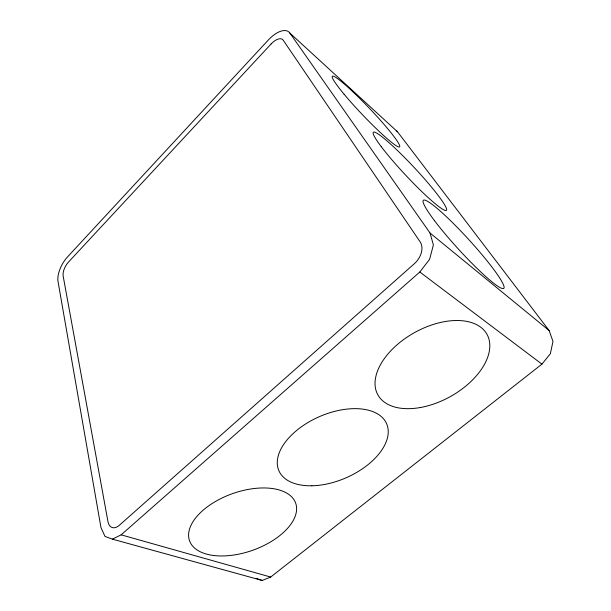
<?xml version="1.0" encoding="UTF-8"?>
<svg xmlns="http://www.w3.org/2000/svg" width="611" height="611" viewBox="0 0 611 611"><rect width="100%" height="100%" fill="white"/><g stroke="black" fill="none" stroke-linecap="round" stroke-linejoin="round"><path stroke-width="0.92" d="M112.363 539.139L121.138 534.839L419.803 272.01L429.625 259.285L433.375 244.935L430.06 233.051L289.851 33.047A22.302 11.074 -51.7 0 0 268.489 39.83L67.516 256.918A19.346 8.944 -61.6 0 0 58.014 281.427L100.975 527.606L104.993 536.412L112.363 539.139L262.172 580.45L270.681 577.051L541.926 364.141L550.366 353.723L552.986 341.35L549.121 330.536L397.509 131.8A19.521 12.121 -49 0 0 396.256 130.502M121.138 534.839L270.681 577.051M256.131 578.319L262.172 580.45M419.803 272.01L541.926 364.141M430.06 233.051L549.121 330.536M289.851 33.047L397.509 131.8M271.162 43.923L68.508 262.058A10.899 5.041 -61.6 0 0 63.139 275.935L107.926 521.389A14.97 8.485 -70.9 0 0 119.305 525.315L414.373 263.685A17.047 12.044 -51 0 0 420.169 241.903L283.199 40.181A12.564 6.24 -51.7 0 0 271.162 43.923M311.885 485.783A58.771 33.361 -23.6 0 0 387.71 427.028A58.771 33.361 -23.6 0 0 298.657 428.853A58.771 33.361 -23.6 0 0 311.885 485.783M213.629 555.491A56.311 30.069 -19.5 0 0 296.572 510.055A56.311 30.069 -19.5 0 0 217.623 500.272A56.311 30.069 -19.5 0 0 213.629 555.491M420.284 407.537A62.383 36.668 -29 0 0 487.074 334.492A62.383 36.668 -29 0 0 389.925 351.745A62.383 36.668 -29 0 0 420.284 407.537M434.551 220.716A59.664 7.034 47.6 0 0 502.639 288.583A59.664 7.034 47.6 0 0 453.522 223.618A59.664 7.034 47.6 0 0 434.551 220.716M344.115 94.239A48.796 4.728 46.4 0 0 399.189 147.03A48.796 4.728 46.4 0 0 354.472 93.292A48.796 4.728 46.4 0 0 344.115 94.239M381.302 146.732A53.463 5.728 46.9 0 0 444.205 210.062A53.463 5.728 46.9 0 0 404.131 157.065A53.463 5.728 46.9 0 0 381.302 146.732"/></g></svg>
